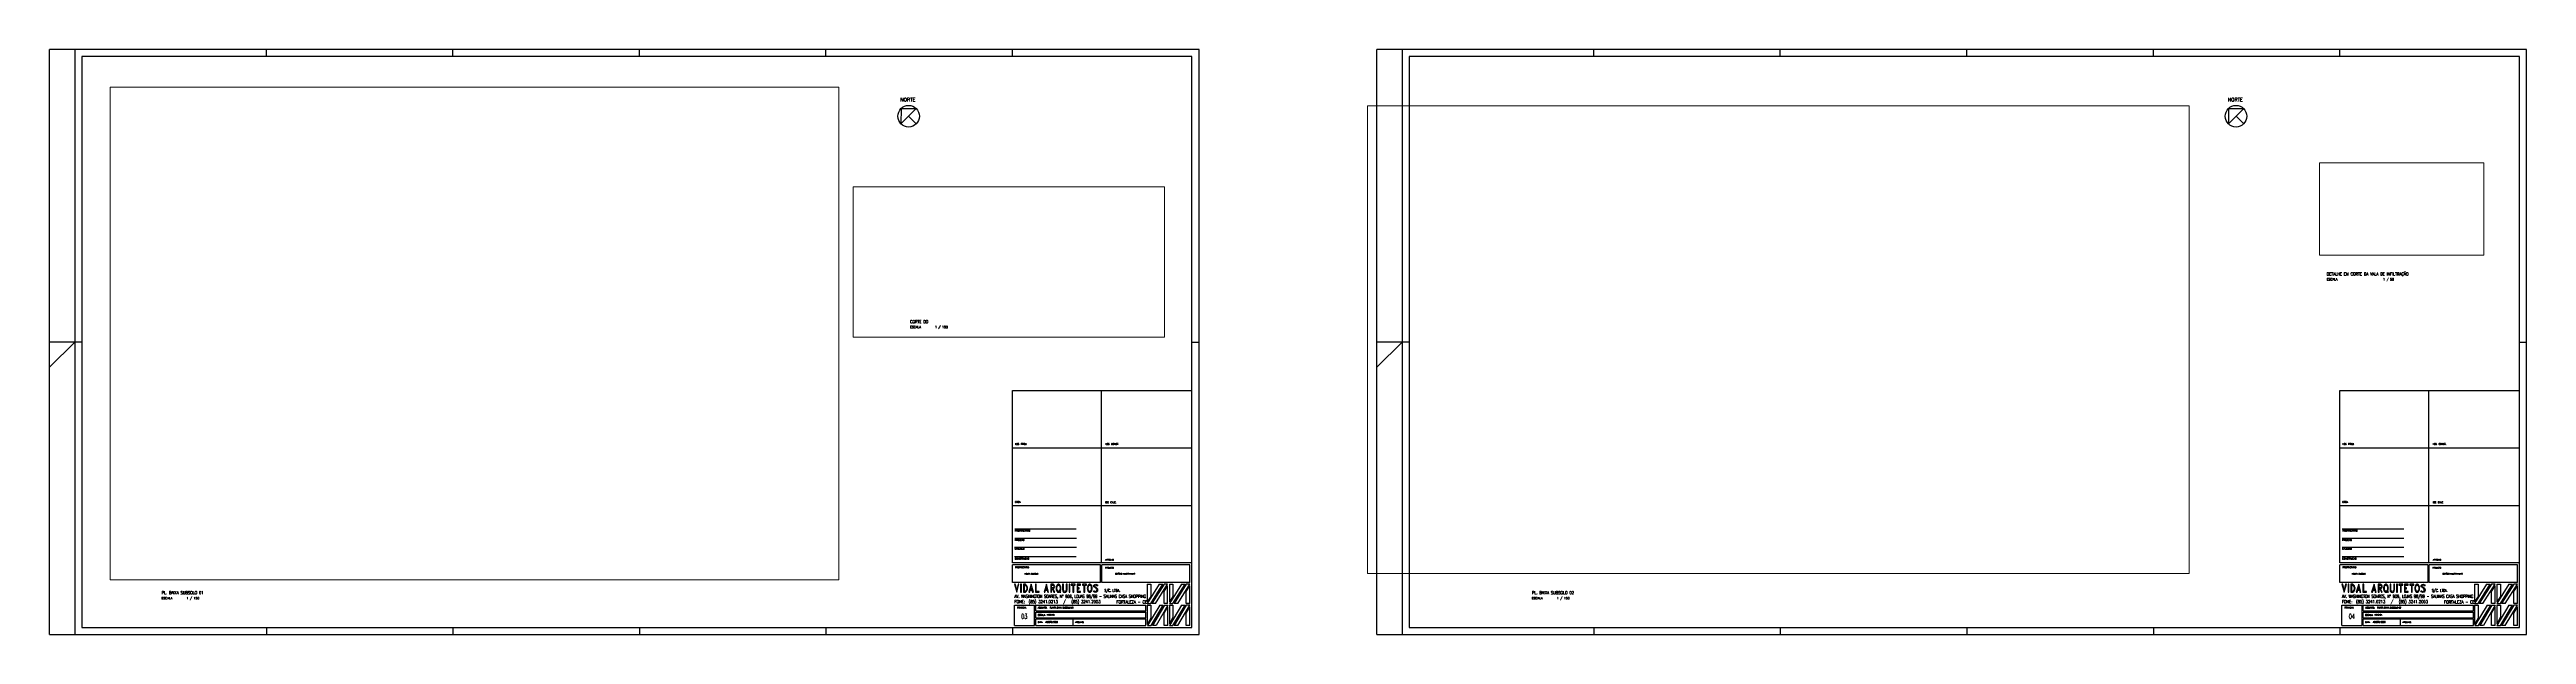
# Paper-space layout 'Layout1' of a CAD drawing. Header units: inches. Extents: x 192 to 437, y -81 to -23.
import ezdxf
from ezdxf.enums import TextEntityAlignment as Align

# ---------------------------------------------------------------- set-up
doc = ezdxf.new("R2010")
doc.units = ezdxf.units.IN
doc.header["$MEASUREMENT"] = 0
for name, color, linetype in [('Letra', 7, 'Continuous'), ('Parede', 7, 'Continuous'), ('VP', 9, 'Continuous')]:
    doc.layers.add(name, color=color, linetype=linetype)
doc.styles.add('ROMAND', font='romans.shx', dxfattribs={"height": 0.3})
doc.styles.add('ROMANS', font='romans', dxfattribs={"width": 5, "height": 1})
doc.styles.add('VIDAL', font='romans.shx', dxfattribs={"width": 0.9})

psp = doc.layouts.get("Layout1")

# ---------------------------------------------------------------- linework, layer by layer
at = {"layer": 'Letra'}
for p, q in [((305.6, -22.54), (191.6, -22.54)), ((191.6, -80.54), (191.6, -22.54)), ((194.1, -22.54), (194.1, -80.54)), ((213.1, -23.24), (213.1, -22.54)), ((231.6, -23.24), (231.6, -22.54)), ((250.1, -23.24), (250.1, -22.54)), ((268.6, -23.24), (268.6, -22.54)), ((287.1, -23.24), (287.1, -22.54)), ((305.6, -80.54), (305.6, -22.54)), ((437.25, -22.54), (323.25, -22.54)), ((323.25, -80.54), (323.25, -22.54)), ((325.75, -22.54), (325.75, -80.54)), ((344.75, -23.24), (344.75, -22.54)), ((363.25, -23.24), (363.25, -22.54)), ((381.75, -23.24), (381.75, -22.54)), ((400.25, -23.24), (400.25, -22.54)), ((418.75, -23.24), (418.75, -22.54)), ((437.25, -80.54), (437.25, -22.54)), ((276.05, -28.38), (276.03, -29.9)), ((277.56, -28.4), (276.03, -29.9)), ((276.05, -28.38), (277.56, -28.4)), ((277.55, -29.91), (276.8, -29.14)), ((407.71, -28.38), (407.69, -29.9)), ((409.22, -28.4), (407.69, -29.9)), ((407.71, -28.38), (409.22, -28.4)), ((409.21, -29.91), (408.46, -29.14)), ((194.8, -51.54), (191.6, -51.54)), ((191.6, -54.04), (194.1, -51.54)), ((304.9, -51.54), (305.6, -51.54)), ((326.45, -51.54), (323.25, -51.54)), ((323.25, -54.04), (325.75, -51.54)), ((436.55, -51.54), (437.25, -51.54)), ((287.1, -56.34), (304.9, -56.34)), ((287.1, -73.44), (287.1, -56.34)), ((295.9, -56.34), (295.9, -73.44)), ((418.75, -56.34), (436.55, -56.34)), ((418.75, -73.44), (418.75, -56.34)), ((427.55, -56.34), (427.55, -73.44)), ((287.1, -62.04), (304.9, -62.04)), ((418.75, -62.04), (436.55, -62.04)), ((287.1, -67.74), (304.9, -67.74)), ((418.75, -67.74), (436.55, -67.74)), ((287.32, -70.08), (293.43, -70.08)), ((287.33, -70.99), (293.44, -70.99)), ((418.97, -70.08), (425.09, -70.08)), ((418.99, -70.99), (425.1, -70.99)), ((304.9, -73.44), (287.1, -73.44)), ((295.84, -73.64), (287.1, -73.64)), ((287.1, -75.4), (287.1, -73.64)), ((287.31, -71.89), (293.44, -71.89)), ((287.31, -72.81), (293.43, -72.81)), ((295.84, -75.4), (295.84, -73.64)), ((304.7, -73.64), (295.96, -73.64)), ((295.96, -75.4), (295.96, -73.64)), ((304.7, -75.4), (304.7, -73.64)), ((436.55, -73.44), (418.75, -73.44)), ((427.49, -73.64), (418.75, -73.64)), ((418.75, -75.4), (418.75, -73.64)), ((418.96, -71.89), (425.1, -71.89)), ((418.96, -72.81), (425.09, -72.81)), ((427.49, -75.4), (427.49, -73.64)), ((436.35, -73.64), (427.61, -73.64)), ((427.61, -75.4), (427.61, -73.64)), ((436.35, -75.4), (436.35, -73.64)), ((295.84, -75.4), (287.1, -75.4)), ((304.7, -75.4), (295.96, -75.4)), ((303.86, -75.56), (302.66, -77.48)), ((302.66, -75.56), (302.66, -77.32)), ((302.66, -75.56), (303.02, -75.56)), ((303.02, -77.48), (304.22, -75.56)), ((303.02, -75.56), (303.02, -76.76)), ((304.34, -75.56), (303.14, -77.48)), ((303.5, -77.48), (304.7, -75.56)), ((303.86, -75.56), (304.22, -75.56)), ((304.7, -75.56), (304.34, -75.56)), ((304.34, -76.28), (304.7, -75.72)), ((304.7, -77.48), (304.7, -75.72)), ((427.49, -75.4), (418.75, -75.4)), ((436.35, -75.4), (427.61, -75.4)), ((435.51, -75.56), (434.31, -77.48)), ((434.31, -75.56), (434.31, -77.32)), ((434.31, -75.56), (434.67, -75.56)), ((434.67, -77.48), (435.87, -75.56)), ((434.67, -75.56), (434.67, -76.76)), ((435.99, -75.56), (434.79, -77.48)), ((435.15, -77.48), (436.35, -75.56)), ((435.51, -75.56), (435.87, -75.56)), ((436.35, -75.56), (435.99, -75.56)), ((435.99, -76.28), (436.35, -75.72)), ((436.35, -77.48), (436.35, -75.72)), ((287.3, -79.64), (287.3, -77.64)), ((287.3, -77.64), (289.3, -77.64)), ((289.3, -79.64), (289.3, -77.64)), ((289.42, -77.64), (300.34, -77.64)), ((289.42, -78.2), (289.42, -77.64)), ((289.42, -78.2), (300.34, -78.2)), ((289.42, -78.32), (300.34, -78.32)), ((289.42, -78.88), (289.42, -78.32)), ((300.34, -78.2), (300.34, -77.64)), ((300.34, -78.88), (300.34, -78.32)), ((300.46, -77.64), (300.46, -79.56)), ((300.46, -77.64), (300.82, -77.64)), ((301.7, -77.64), (300.5, -79.64)), ((300.82, -77.64), (300.82, -78.92)), ((300.86, -79.64), (302.06, -77.64)), ((302.18, -77.64), (300.98, -79.64)), ((302.5, -77.64), (301.34, -79.64)), ((301.7, -77.64), (302.06, -77.64)), ((302.14, -78.44), (302.5, -77.8)), ((302.14, -79.64), (302.14, -78.44)), ((302.18, -77.64), (302.5, -77.64)), ((302.5, -79.64), (302.5, -77.8)), ((303.02, -76.76), (302.66, -77.32)), ((302.66, -77.48), (303.02, -77.48)), ((303.86, -77.64), (302.66, -79.64)), ((302.66, -77.64), (302.66, -79.48)), ((302.66, -77.64), (303.02, -77.64)), ((303.02, -79.64), (304.22, -77.64)), ((303.02, -77.64), (303.02, -78.84)), ((303.5, -77.48), (303.14, -77.48)), ((304.34, -77.64), (303.14, -79.64)), ((303.5, -79.64), (304.7, -77.64)), ((303.86, -77.64), (304.22, -77.64)), ((304.34, -77.48), (304.34, -76.28)), ((304.7, -77.48), (304.34, -77.48)), ((304.7, -77.64), (304.34, -77.64)), ((304.34, -78.44), (304.7, -77.8)), ((304.34, -79.64), (304.34, -78.44)), ((304.7, -79.64), (304.7, -77.8)), ((418.95, -79.64), (418.95, -77.64)), ((418.95, -77.64), (420.95, -77.64)), ((420.95, -79.64), (420.95, -77.64)), ((421.07, -77.64), (431.99, -77.64)), ((421.07, -78.2), (421.07, -77.64)), ((421.07, -78.2), (431.99, -78.2)), ((421.07, -78.32), (431.99, -78.32)), ((421.07, -78.88), (421.07, -78.32)), ((431.99, -78.2), (431.99, -77.64)), ((431.99, -78.88), (431.99, -78.32)), ((432.11, -77.64), (432.11, -79.56)), ((432.11, -77.64), (432.47, -77.64)), ((433.35, -77.64), (432.15, -79.64)), ((432.47, -77.64), (432.47, -78.92)), ((432.51, -79.64), (433.71, -77.64)), ((433.83, -77.64), (432.63, -79.64)), ((434.15, -77.64), (432.99, -79.64)), ((433.35, -77.64), (433.71, -77.64)), ((433.79, -78.44), (434.15, -77.8)), ((433.79, -79.64), (433.79, -78.44)), ((433.83, -77.64), (434.15, -77.64)), ((434.15, -79.64), (434.15, -77.8)), ((434.67, -76.76), (434.31, -77.32)), ((434.31, -77.48), (434.67, -77.48)), ((435.51, -77.64), (434.31, -79.64)), ((434.31, -77.64), (434.31, -79.48)), ((434.31, -77.64), (434.67, -77.64)), ((434.67, -79.64), (435.87, -77.64)), ((434.67, -77.64), (434.67, -78.84)), ((435.15, -77.48), (434.79, -77.48)), ((435.99, -77.64), (434.79, -79.64)), ((435.15, -79.64), (436.35, -77.64)), ((435.51, -77.64), (435.87, -77.64)), ((435.99, -77.48), (435.99, -76.28)), ((436.35, -77.48), (435.99, -77.48)), ((436.35, -77.64), (435.99, -77.64)), ((435.99, -78.44), (436.35, -77.8)), ((435.99, -79.64), (435.99, -78.44)), ((436.35, -79.64), (436.35, -77.8)), ((191.6, -80.54), (305.6, -80.54)), ((213.1, -79.84), (213.1, -80.54)), ((231.6, -79.84), (231.6, -80.54)), ((250.1, -79.84), (250.1, -80.54)), ((268.6, -79.84), (268.6, -80.54)), ((287.1, -79.84), (287.1, -80.54)), ((287.3, -79.64), (289.3, -79.64)), ((289.42, -78.88), (300.34, -78.88)), ((289.42, -79), (300.34, -79)), ((289.42, -79.64), (289.42, -79)), ((289.42, -79.64), (300.34, -79.64)), ((293.12, -79.64), (293.12, -79)), ((300.34, -79.64), (300.34, -79)), ((300.82, -78.92), (300.46, -79.56)), ((300.5, -79.64), (300.86, -79.64)), ((301.34, -79.64), (300.98, -79.64)), ((302.5, -79.64), (302.14, -79.64)), ((303.02, -78.84), (302.66, -79.48)), ((302.66, -79.64), (303.02, -79.64)), ((303.5, -79.64), (303.14, -79.64)), ((304.7, -79.64), (304.34, -79.64)), ((323.25, -80.54), (437.25, -80.54)), ((344.75, -79.84), (344.75, -80.54)), ((363.25, -79.84), (363.25, -80.54)), ((381.75, -79.84), (381.75, -80.54)), ((400.25, -79.84), (400.25, -80.54)), ((418.75, -79.84), (418.75, -80.54)), ((418.95, -79.64), (420.95, -79.64)), ((421.07, -78.88), (431.99, -78.88)), ((421.07, -79), (431.99, -79)), ((421.07, -79.64), (421.07, -79)), ((421.07, -79.64), (431.99, -79.64)), ((424.77, -79.64), (424.77, -79)), ((431.99, -79.64), (431.99, -79)), ((432.47, -78.92), (432.11, -79.56)), ((432.15, -79.64), (432.51, -79.64)), ((432.99, -79.64), (432.63, -79.64)), ((434.15, -79.64), (433.79, -79.64)), ((434.67, -78.84), (434.31, -79.48)), ((434.31, -79.64), (434.67, -79.64)), ((435.15, -79.64), (434.79, -79.64)), ((436.35, -79.64), (435.99, -79.64))]:
    psp.add_line(p, q, dxfattribs=at)
at = {"layer": 'Letra', "color": 3}
for p, q in [((301.65, -75.56), (300.45, -77.48)), ((300.45, -75.56), (300.45, -77.32)), ((300.45, -75.56), (300.81, -75.56)), ((300.81, -77.48), (302.01, -75.56)), ((300.81, -75.56), (300.81, -76.76)), ((302.13, -75.56), (300.93, -77.48)), ((301.29, -77.48), (302.49, -75.56)), ((301.65, -75.56), (302.01, -75.56)), ((302.49, -75.56), (302.13, -75.56)), ((302.13, -76.28), (302.49, -75.72)), ((302.49, -77.48), (302.49, -75.72)), ((433.3, -75.56), (432.1, -77.48)), ((432.1, -75.56), (432.1, -77.32)), ((432.1, -75.56), (432.46, -75.56)), ((432.46, -77.48), (433.66, -75.56)), ((432.46, -75.56), (432.46, -76.76)), ((433.78, -75.56), (432.58, -77.48)), ((432.94, -77.48), (434.14, -75.56)), ((433.3, -75.56), (433.66, -75.56)), ((434.14, -75.56), (433.78, -75.56)), ((433.78, -76.28), (434.14, -75.72)), ((434.14, -77.48), (434.14, -75.72)), ((300.81, -76.76), (300.45, -77.32)), ((300.45, -77.48), (300.81, -77.48)), ((301.29, -77.48), (300.93, -77.48)), ((302.13, -77.48), (302.13, -76.28)), ((302.49, -77.48), (302.13, -77.48)), ((432.46, -76.76), (432.1, -77.32)), ((432.1, -77.48), (432.46, -77.48)), ((432.94, -77.48), (432.58, -77.48)), ((433.78, -77.48), (433.78, -76.28)), ((434.14, -77.48), (433.78, -77.48))]:
    psp.add_line(p, q, dxfattribs=at)
at = {"layer": 'Letra'}
for centre in [(276.8, -29.15), (408.45, -29.15)]:
    psp.add_circle(centre, 1.07, dxfattribs=at)
at = {"layer": 'Parede'}
for p, q in [((304.9, -23.24), (194.8, -23.24)), ((194.8, -23.24), (194.8, -79.84)), ((304.9, -79.84), (304.9, -23.24)), ((436.55, -23.24), (326.45, -23.24)), ((326.45, -23.24), (326.45, -79.84)), ((436.55, -79.84), (436.55, -23.24)), ((194.8, -79.84), (304.9, -79.84)), ((326.45, -79.84), (436.55, -79.84))]:
    psp.add_line(p, q, dxfattribs=at)
for points in [[(287.74, -75.56), (287.66, -75.56), (287.52, -76.07), (287.38, -75.56), (287.3, -75.56), (287.54, -76.36)], [(287.99, -75.56), (287.91, -75.56), (287.91, -76.36), (287.99, -76.36)], [(288.86, -76.16), (289.03, -76.16), (289.03, -76.16), (289.09, -76.36), (289.17, -76.36), (288.97, -75.56), (288.73, -76.36), (288.81, -76.36)], [(288.89, -76.08), (288.95, -75.85), (289.01, -76.08), (288.89, -76.08)], [(289.74, -76.28), (289.46, -76.28), (289.46, -75.56), (289.38, -75.56), (289.38, -76.36), (289.74, -76.36)], [(290.48, -75.56), (290.24, -76.36), (290.32, -76.36), (290.38, -76.16), (290.55, -76.16), (290.6, -76.36), (290.68, -76.36)], [(290.4, -76.08), (290.47, -75.85), (290.53, -76.08)], [(292.8, -75.56), (292.72, -75.56), (292.72, -76.36), (292.8, -76.36)], [(293.17, -75.64), (293.33, -75.64), (293.33, -75.56), (292.93, -75.56), (292.93, -75.64), (293.09, -75.64), (293.09, -76.36), (293.17, -76.36)], [(293.86, -76.28), (293.58, -76.28), (293.58, -76), (293.7, -76), (293.7, -75.92), (293.58, -75.92), (293.58, -75.64), (293.86, -75.64), (293.86, -75.56), (293.5, -75.56), (293.5, -76.36), (293.86, -76.36)], [(294.27, -75.64), (294.43, -75.64), (294.43, -75.56), (294.03, -75.56), (294.03, -75.64), (294.19, -75.64), (294.19, -76.36), (294.27, -76.36)], [(419.39, -75.56), (419.31, -75.56), (419.18, -76.07), (419.03, -75.56), (418.95, -75.56), (419.19, -76.36)], [(419.64, -75.56), (419.56, -75.56), (419.56, -76.36), (419.64, -76.36)], [(420.52, -76.16), (420.69, -76.16), (420.69, -76.16), (420.74, -76.36), (420.82, -76.36), (420.62, -75.56), (420.38, -76.36), (420.46, -76.36)], [(420.54, -76.08), (420.61, -75.85), (420.67, -76.08), (420.54, -76.08)], [(421.39, -76.28), (421.11, -76.28), (421.11, -75.56), (421.03, -75.56), (421.03, -76.36), (421.39, -76.36)], [(422.14, -75.56), (421.9, -76.36), (421.98, -76.36), (422.04, -76.16), (422.21, -76.16), (422.26, -76.36), (422.34, -76.36)], [(422.06, -76.08), (422.12, -75.85), (422.18, -76.08)], [(424.46, -75.56), (424.38, -75.56), (424.38, -76.36), (424.46, -76.36)], [(424.83, -75.64), (424.99, -75.64), (424.99, -75.56), (424.59, -75.56), (424.59, -75.64), (424.75, -75.64), (424.75, -76.36), (424.83, -76.36)], [(425.52, -76.28), (425.24, -76.28), (425.24, -76), (425.36, -76), (425.36, -75.92), (425.24, -75.92), (425.24, -75.64), (425.52, -75.64), (425.52, -75.56), (425.16, -75.56), (425.16, -76.36), (425.52, -76.36)], [(425.93, -75.64), (426.09, -75.64), (426.09, -75.56), (425.69, -75.56), (425.69, -75.64), (425.85, -75.64), (425.85, -76.36), (425.93, -76.36)]]:
    psp.add_lwpolyline(points, close=True, dxfattribs=at)
for points in [[(288.38, -75.56), (288.2, -75.56), (288.2, -76.36), (288.38, -76.36, 0.536675)], [(288.28, -76.28), (288.28, -75.64), (288.36, -75.64, -0.5), (288.36, -76.28)], [(290.97, -76), (291.05, -76), (291.21, -76.36), (291.29, -76.36), (291.13, -76, 0.731218), (291.13, -75.56), (290.89, -75.56), (290.89, -76.36), (290.97, -76.36)], [(290.97, -75.92), (290.97, -75.64), (291.12, -75.64, -0.670585), (291.12, -75.92)], [(291.88, -76.12, 0.060974), (291.9, -75.96, 0.060974), (291.88, -75.8, 0.074343), (291.83, -75.68, 0.106943), (291.75, -75.58, 0.152216), (291.66, -75.56, 0.152216), (291.58, -75.58, 0.106943), (291.49, -75.68, 0.074343), (291.44, -75.8, 0.060974), (291.42, -75.96, 0.060974), (291.44, -76.12, 0.074343), (291.49, -76.24, 0.106943), (291.58, -76.33, 0.152216), (291.66, -76.36, 0.152216), (291.75, -76.33, 0.021419), (291.77, -76.32), (291.82, -76.36), (291.9, -76.36), (291.8, -76.28, 0.043857), (291.83, -76.24, 0.074343)], [(291.74, -76.24), (291.66, -76.24), (291.7, -76.27, -0.123154), (291.66, -76.28, -0.174705), (291.61, -76.26, -0.104203), (291.55, -76.18, -0.064948), (291.52, -76.09, -0.051099), (291.5, -75.96, -0.051099), (291.52, -75.83, -0.064948), (291.55, -75.73, -0.104203), (291.61, -75.66, -0.174705), (291.66, -75.64, -0.174705), (291.72, -75.66, -0.104203), (291.78, -75.73, -0.064948), (291.81, -75.83, -0.051099), (291.82, -75.96, -0.051099), (291.81, -76.09, -0.064948), (291.78, -76.18, -0.071497)], [(292.15, -76.12), (292.15, -75.56), (292.07, -75.56), (292.07, -76.12, 1.109529), (292.51, -76.12), (292.51, -75.56), (292.43, -75.56), (292.43, -76.12, -1.124988)], [(294.93, -76.24, 0.074343), (294.98, -76.12, 0.060974), (295, -75.96, 0.060974), (294.98, -75.8, 0.074343), (294.93, -75.68, 0.106943), (294.85, -75.58, 0.152216), (294.76, -75.56, 0.152216), (294.68, -75.58, 0.106943), (294.59, -75.68, 0.074343), (294.54, -75.8, 0.060974), (294.52, -75.96, 0.060974), (294.54, -76.12, 0.074343), (294.59, -76.24, 0.106943), (294.68, -76.33, 0.152216), (294.76, -76.36, 0.152216), (294.85, -76.33, 0.106943)], [(294.71, -76.26, -0.104203), (294.65, -76.18, -0.064948), (294.62, -76.09, -0.051099), (294.6, -75.96, -0.051099), (294.62, -75.83, -0.064948), (294.65, -75.73, -0.104203), (294.71, -75.66, -0.174705), (294.76, -75.64, -0.174705), (294.82, -75.66, -0.104203), (294.88, -75.73, -0.064948), (294.91, -75.83, -0.051099), (294.92, -75.96, -0.051099), (294.91, -76.09, -0.064948), (294.88, -76.18, -0.104203), (294.82, -76.26, -0.174705), (294.76, -76.28, -0.174705)], [(295.26, -75.79, -0.098471), (295.48, -75.96, -0.289804), (295.52, -76.24, -0.679836), (295.12, -76.22), (295.21, -76.22, 0.620002), (295.45, -76.2, 0.280551), (295.42, -76.02, 0.09902), (295.22, -75.86, -0.429964), (295.17, -75.64, -0.607708), (295.55, -75.71), (295.46, -75.71, 0.548946), (295.23, -75.69, 0.382839)], [(420.04, -75.56), (419.85, -75.56), (419.85, -76.36), (420.04, -76.36, 0.536675)], [(419.93, -76.28), (419.93, -75.64), (420.01, -75.64, -0.5), (420.01, -76.28)], [(422.63, -76), (422.71, -76), (422.87, -76.36), (422.95, -76.36), (422.79, -76, 0.731218), (422.79, -75.56), (422.55, -75.56), (422.55, -76.36), (422.63, -76.36)], [(422.63, -75.92), (422.63, -75.64), (422.78, -75.64, -0.670585), (422.78, -75.92)], [(423.54, -76.12, 0.060974), (423.56, -75.96, 0.060974), (423.54, -75.8, 0.074343), (423.49, -75.68, 0.106943), (423.4, -75.58, 0.152216), (423.32, -75.56, 0.152216), (423.23, -75.58, 0.106943), (423.15, -75.68, 0.074343), (423.1, -75.8, 0.060974), (423.08, -75.96, 0.060974), (423.1, -76.12, 0.074343), (423.15, -76.24, 0.106943), (423.23, -76.33, 0.152216), (423.32, -76.36, 0.152216), (423.4, -76.33, 0.021419), (423.42, -76.32), (423.48, -76.36), (423.56, -76.36), (423.46, -76.28, 0.043857), (423.49, -76.24, 0.074343)], [(423.39, -76.24), (423.32, -76.24), (423.36, -76.27, -0.123154), (423.32, -76.28, -0.174705), (423.26, -76.26, -0.104203), (423.21, -76.18, -0.064948), (423.17, -76.09, -0.051099), (423.16, -75.96, -0.051099), (423.17, -75.83, -0.064948), (423.21, -75.73, -0.104203), (423.26, -75.66, -0.174705), (423.32, -75.64, -0.174705), (423.37, -75.66, -0.104203), (423.43, -75.73, -0.064948), (423.47, -75.83, -0.051099), (423.48, -75.96, -0.051099), (423.47, -76.09, -0.064948), (423.43, -76.18, -0.071497)], [(423.81, -76.12), (423.81, -75.56), (423.73, -75.56), (423.73, -76.12, 1.109529), (424.17, -76.12), (424.17, -75.56), (424.09, -75.56), (424.09, -76.12, -1.124988)], [(426.59, -76.24, 0.074343), (426.64, -76.12, 0.060974), (426.66, -75.96, 0.060974), (426.64, -75.8, 0.074343), (426.59, -75.68, 0.106943), (426.5, -75.58, 0.152216), (426.42, -75.56, 0.152216), (426.33, -75.58, 0.106943), (426.25, -75.68, 0.074343), (426.2, -75.8, 0.060974), (426.18, -75.96, 0.060974), (426.2, -76.12, 0.074343), (426.25, -76.24, 0.106943), (426.33, -76.33, 0.152216), (426.42, -76.36, 0.152216), (426.5, -76.33, 0.106943)], [(426.36, -76.26, -0.104203), (426.31, -76.18, -0.064948), (426.27, -76.09, -0.051099), (426.26, -75.96, -0.051099), (426.27, -75.83, -0.064948), (426.31, -75.73, -0.104203), (426.36, -75.66, -0.174705), (426.42, -75.64, -0.174705), (426.47, -75.66, -0.104203), (426.53, -75.73, -0.064948), (426.57, -75.83, -0.051099), (426.58, -75.96, -0.051099), (426.57, -76.09, -0.064948), (426.53, -76.18, -0.104203), (426.47, -76.26, -0.174705), (426.42, -76.28, -0.174705)], [(426.91, -75.79, -0.098471), (427.13, -75.96, -0.289804), (427.18, -76.24, -0.679836), (426.78, -76.22), (426.87, -76.22, 0.620002), (427.11, -76.2, 0.280551), (427.07, -76.02, 0.09902), (426.87, -75.86, -0.429964), (426.83, -75.64, -0.607708), (427.2, -75.71), (427.12, -75.71, 0.548946), (426.89, -75.69, 0.382839)]]:
    psp.add_lwpolyline(points, format="xyb", close=True, dxfattribs=at)

# ---------------------------------------------------------------- texts
at = {"layer": 'Letra'}
for s, height, style, p in [('NORTE', 0.35, 'VIDAL', (275.98, -27.69)), ('NORTE', 0.35, 'VIDAL', (407.63, -27.69)), ('ESCALA                           1 / 50', 0.22, 'VIDAL', (417.45, -45.43)), ('ESCALA        1 / 150', 0.22, 'VIDAL', (276.95, -50.17)), ('I.SS. PROJ.', 0.16, 'VIDAL', (287.36, -61.74)), ('I.SS. CONST.', 0.16, 'VIDAL', (296.32, -61.74)), ('I.SS. PROJ.', 0.16, 'VIDAL', (419.01, -61.74)), ('I.SS. CONST.', 0.16, 'VIDAL', (427.97, -61.74)), ('CREA', 0.16, 'VIDAL', (287.35, -67.49)), ('ISS. CALC.', 0.16, 'VIDAL', (296.3, -67.52)), ('CREA', 0.16, 'VIDAL', (419, -67.49)), ('ISS. CALC.', 0.16, 'VIDAL', (427.96, -67.52)), ('PROJETO', 0.16, 'VIDAL', (287.33, -71.26)), ('PROPRIETARIO', 0.16, 'VIDAL', (287.35, -70.33)), ('PROJETO', 0.16, 'VIDAL', (418.99, -71.26)), ('PROPRIETARIO', 0.16, 'VIDAL', (419, -70.33)), ('CALCULO', 0.16, 'VIDAL', (287.33, -72.13)), ('CONSTRUCAO', 0.16, 'VIDAL', (287.34, -73.1)), ('APROVO', 0.16, 'VIDAL', (296.3, -73.22)), ('CALCULO', 0.16, 'VIDAL', (418.99, -72.13)), ('CONSTRUCAO', 0.16, 'VIDAL', (418.99, -73.1)), ('APROVO', 0.16, 'VIDAL', (427.96, -73.22)), ('PROPRIETARIO', 0.144, 'ROMANS', (287.38, -73.96)), ('PROJETO', 0.144, 'ROMANS', (296.29, -74)), ('PROPRIETARIO', 0.144, 'ROMANS', (419.03, -73.96)), ('PROJETO', 0.144, 'ROMANS', (427.94, -74)), ('ESCALA        1 / 150', 0.22, 'VIDAL', (202.71, -77.05)), ('PRANCHA', 0.144, 'ROMANS', (287.58, -77.96)), ('ASSUNTO:', 0.144, 'ROMANS', (289.62, -77.96)), ('ESCALA:', 0.144, 'ROMANS', (289.62, -78.68)), ('ESCALA        1 / 150', 0.22, 'VIDAL', (338.62, -77.05)), ('PRANCHA', 0.144, 'ROMANS', (419.23, -77.96)), ('ASSUNTO:', 0.144, 'ROMANS', (421.27, -77.96)), ('ESCALA:', 0.144, 'ROMANS', (421.27, -78.68)), ('DATA:', 0.144, 'ROMANS', (289.62, -79.4)), ('ARQUIVO:', 0.144, 'ROMANS', (293.32, -79.4)), ('DATA:', 0.144, 'ROMANS', (421.27, -79.4)), ('ARQUIVO:', 0.144, 'ROMANS', (424.97, -79.4))]:
    psp.add_text(s, height=height, dxfattribs=dict(at, style=style)).set_placement(p)
for s, height, style, width, p in [('MOURA DUBEUX', 0.144, 'VIDAL', 0.8, (288.29, -74.6)), ('EDIFÍCIO MULTIFAMILIAR', 0.144, 'VIDAL', 0.8, (297.28, -74.6)), ('MOURA DUBEUX', 0.144, 'VIDAL', 0.8, (419.94, -74.6)), ('EDIFÍCIO MULTIFAMILIAR', 0.144, 'VIDAL', 0.8, (428.94, -74.6)), ('FONE:  (85) 3241.0213   /   (85) 3241.2003 ', 0.3108, 'ROMAND', 0.7, (287.3, -77.44)), ('INDICADA', 0.144, 'VIDAL', 0.8, (290.53, -78.67)), ('PLANTA BAIXA SUBSOLO 01', 0.144, 'VIDAL', 0.8, (290.81, -77.96)), ('FORTALEZA - CE', 0.3108, 'ROMAND', 0.7, (297.42, -77.48)), ('FONE:  (85) 3241.0213   /   (85) 3241.2003 ', 0.3108, 'ROMAND', 0.7, (418.95, -77.44)), ('INDICADA', 0.144, 'VIDAL', 0.8, (422.19, -78.67)), ('PLANTA BAIXA SUBSOLO 02', 0.144, 'VIDAL', 0.8, (422.46, -77.96)), ('FORTALEZA - CE', 0.3108, 'ROMAND', 0.7, (429.08, -77.48)), ('AGOSTO/2008', 0.144, 'VIDAL', 0.8, (290.38, -79.38)), ('AGOSTO/2008', 0.144, 'VIDAL', 0.8, (422.04, -79.38))]:
    psp.add_text(s, height=height, dxfattribs=dict(at, style=style, width=width)).set_placement(p)
at = {"layer": 'Letra', "style": 'ROMAND', "width": 0.7}
for p, p2 in [((287.3, -76.92), (300.32, -76.92)), ((418.95, -76.92), (431.98, -76.92))]:
    psp.add_text('AV. WASHINGTON SOARES, N° 909, LOJAS 98/99 - SALINAS CASA SHOPPING', height=0.3108, dxfattribs=at).set_placement(p, p2, align=Align.ALIGNED)
at = {"layer": 'Parede', "style": 'VIDAL'}
for s, height, width, p in [('DETALHE EM CORTE DA VALA DE INFILTRAÇÃO', 0.3, 0.8, (417.45, -44.94)), ('CORTE DD', 0.3, 0.8, (276.95, -49.68)), ('PL. BAIXA SUBSOLO 01', 0.3, 0.8, (202.71, -76.55)), ('03', 0.48, 0.6, (287.97, -78.99)), ('PL. BAIXA SUBSOLO 02', 0.3, 0.8, (338.62, -76.55)), ('04', 0.48, 0.6, (419.63, -78.99))]:
    psp.add_text(s, height=height, dxfattribs=dict(at, width=width)).set_placement(p)
at = {"layer": 'Parede', "style": 'ROMAND', "width": 0.7}
for p, p2 in [((296.22, -76.31), (297.78, -76.31)), ((427.88, -76.31), (429.44, -76.31))]:
    psp.add_text('S/C. LTDA.', height=0.272, dxfattribs=at).set_placement(p, p2, align=Align.ALIGNED)

# ---------------------------------------------------------------- viewports
at = {"layer": 'VP'}
psp.add_viewport(center=(233.73, -50.69), size=(72.27, 48.8462), view_center_point=(401.517, -595.495), view_height=73.26926, dxfattribs=at)
for center, size, view_center_point, view_height, status in [((363.05, -51.31), (81.5, 46.4013), (394.597, -666.78), 69.60198, 4), ((424.88, -38.36), (16.3, 9.1661), (470.75, -720.442), 4.58306, 3), ((286.74, -43.6), (30.9, 14.9114), (685.373, -536.517), 22.36715, 5)]:
    psp.add_viewport(center=center, size=size, view_center_point=view_center_point, view_height=view_height, status=status, dxfattribs=at)

doc.saveas('drawing.dxf')
